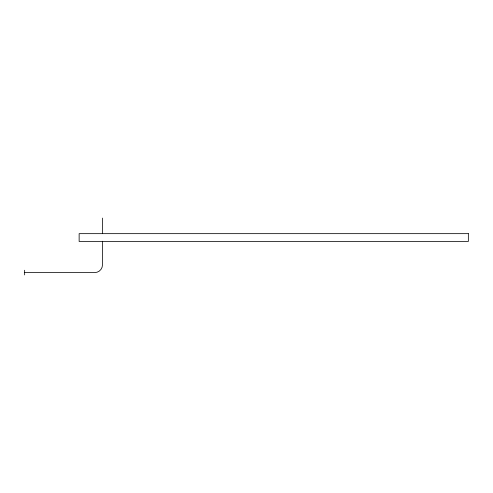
<?xml version="1.0" encoding="UTF-8"?>
<svg xmlns="http://www.w3.org/2000/svg" width="493" height="493" viewBox="0 0 493 493"><rect width="100%" height="100%" fill="white"/><g stroke="black" fill="none" stroke-linecap="round" stroke-linejoin="round"><path stroke-width="0.74" d="M24.65 272.58L94.705 272.58A7.783 7.783 0 0 0 102.495 264.79L102.495 241.25M102.495 218.085L102.495 233.657M24.65 270.244L24.65 274.915M468.35 233.657L79.139 233.657L79.139 241.441L468.35 241.441L468.35 233.657"/></g></svg>
